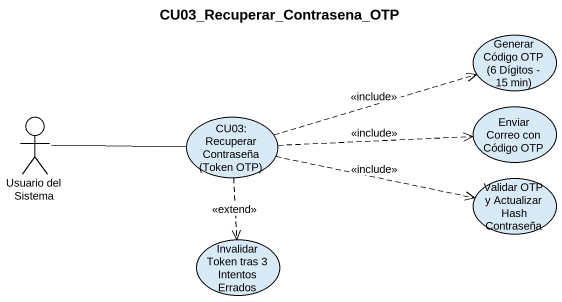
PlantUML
@startuml
title CU03_Recuperar_Contrasena_OTP
usecase "Generar Código OTP (6 Dígitos - 15 min)" as Generar_Código_OTP_6
usecase "Enviar Correo con Código OTP" as Enviar_Correo_con_Código_OTP
actor "Usuario del Sistema" as Usuario_del_Sistema
usecase "CU03: Recuperar Contraseña (Token OTP)" as CU03_Recuperar_Contraseña
usecase "Validar OTP y Actualizar Hash Contraseña" as Validar_OTP_y_Actualizar
usecase "Invalidar Token tras 3 Intentos Errados" as Invalidar_Token_tras_3
Usuario_del_Sistema -right- CU03_Recuperar_Contraseña
CU03_Recuperar_Contraseña .right.> Generar_Código_OTP_6 : <<include>>
CU03_Recuperar_Contraseña .right.> Enviar_Correo_con_Código_OTP : <<include>>
CU03_Recuperar_Contraseña .right.> Validar_OTP_y_Actualizar : <<include>>
CU03_Recuperar_Contraseña ..> Invalidar_Token_tras_3 : <<extend>>
@enduml
